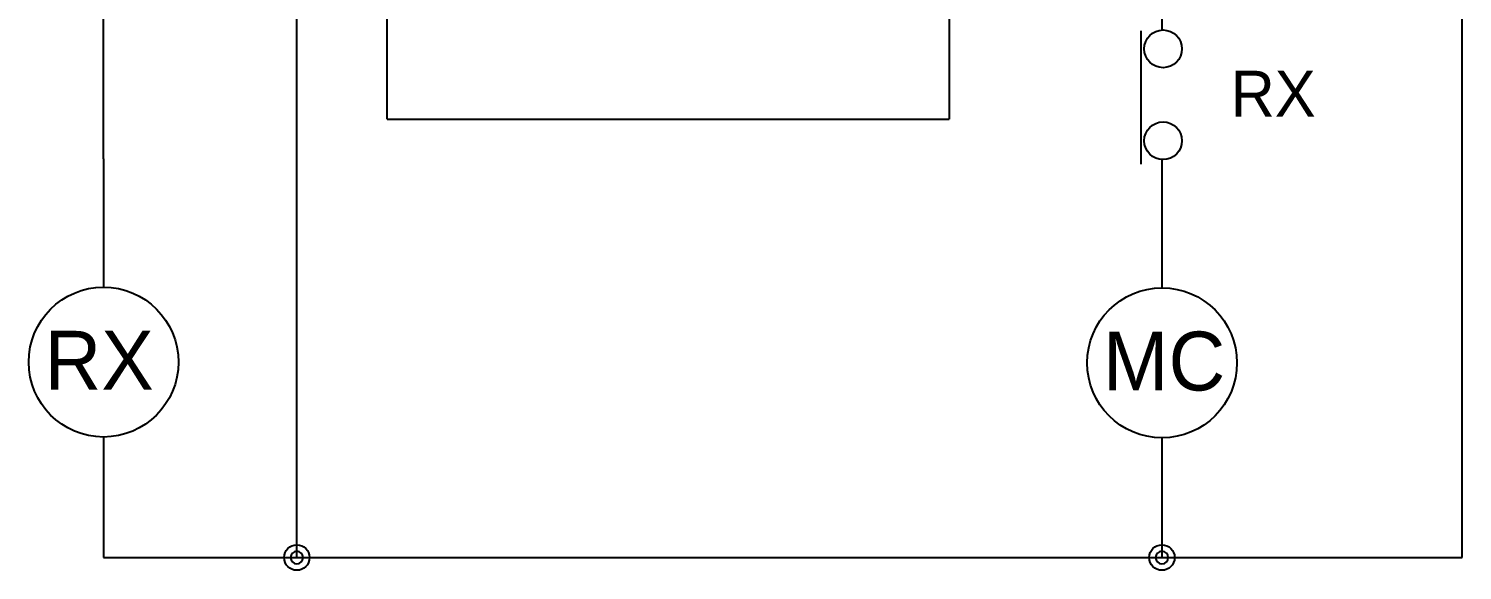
# Model space of a CAD drawing. Header units: millimetres. Extents: x 29 to 409, y 30 to 301.
# Drawn here: x 98.3 to 188.5, y 123.7 to 157.7 of the extents above; entities that cross this region are included whole.
import ezdxf

# ---------------------------------------------------------------- set-up
doc = ezdxf.new("R2010")
doc.units = ezdxf.units.MM
doc.layers.add('4', color=133, linetype='Continuous')
doc.layers.add('ASHADE', color=7, linetype='Continuous')
doc.styles.add('ghs', font='NGULIM.TTF')

msp = doc.modelspace()

# ---------------------------------------------------------------- linework, layer by layer
for p, q in [((103.038, 149.516), (103.038, 211.742)), ((115.206, 124.466), (115.206, 164.265)), ((120.892, 152.011), (120.892, 164.265))]:
    msp.add_line(p, q)
at = {"layer": '4', "color": 0}
msp.add_line((120.892, 152.011), (156.237, 152.011), dxfattribs=at)
for centre in [(115.206, 124.466), (169.623, 124.466)]:
    msp.add_circle(centre, 0.8, dxfattribs=at)
at = {"layer": 'ASHADE', "ltscale": 2}
for p, q in [((188.519, 124.466), (188.519, 245.508)), ((156.237, 191.668), (156.237, 152.011)), ((169.623, 167.665), (169.623, 157.608)), ((168.289, 157.547), (168.289, 149.172)), ((103.038, 149.516), (103.038, 141.456)), ((169.623, 149.466), (169.623, 141.407)), ((103.038, 132.038), (103.038, 124.466)), ((169.623, 131.988), (169.623, 124.466)), ((103.038, 124.466), (188.519, 124.466))]:
    msp.add_line(p, q, dxfattribs=at)
for centre, radius in [((169.698, 156.425), 1.185), ((169.698, 150.649), 1.185), ((103.047, 136.747), 4.709), ((169.632, 136.697), 4.709)]:
    msp.add_circle(centre, radius, dxfattribs=at)
for centre, start, end in [((115.206, 124.466), 0, 180), ((115.206, 124.466), 180, 0), ((169.623, 124.466), 0, 180), ((169.623, 124.466), 180, 0)]:
    msp.add_arc(centre, 0.395, start, end, dxfattribs=at)

# ---------------------------------------------------------------- texts
at = {"layer": 'ASHADE', "ltscale": 2, "style": 'ghs'}
for s, height, p in [('RX', 2.8805, (173.942, 152.169)), ('RX', 3.6985, (99.333, 135.011)), ('MC', 3.6985, (165.918, 134.961))]:
    msp.add_text(s, height=height, dxfattribs=at).set_placement(p)

doc.saveas('drawing.dxf')
